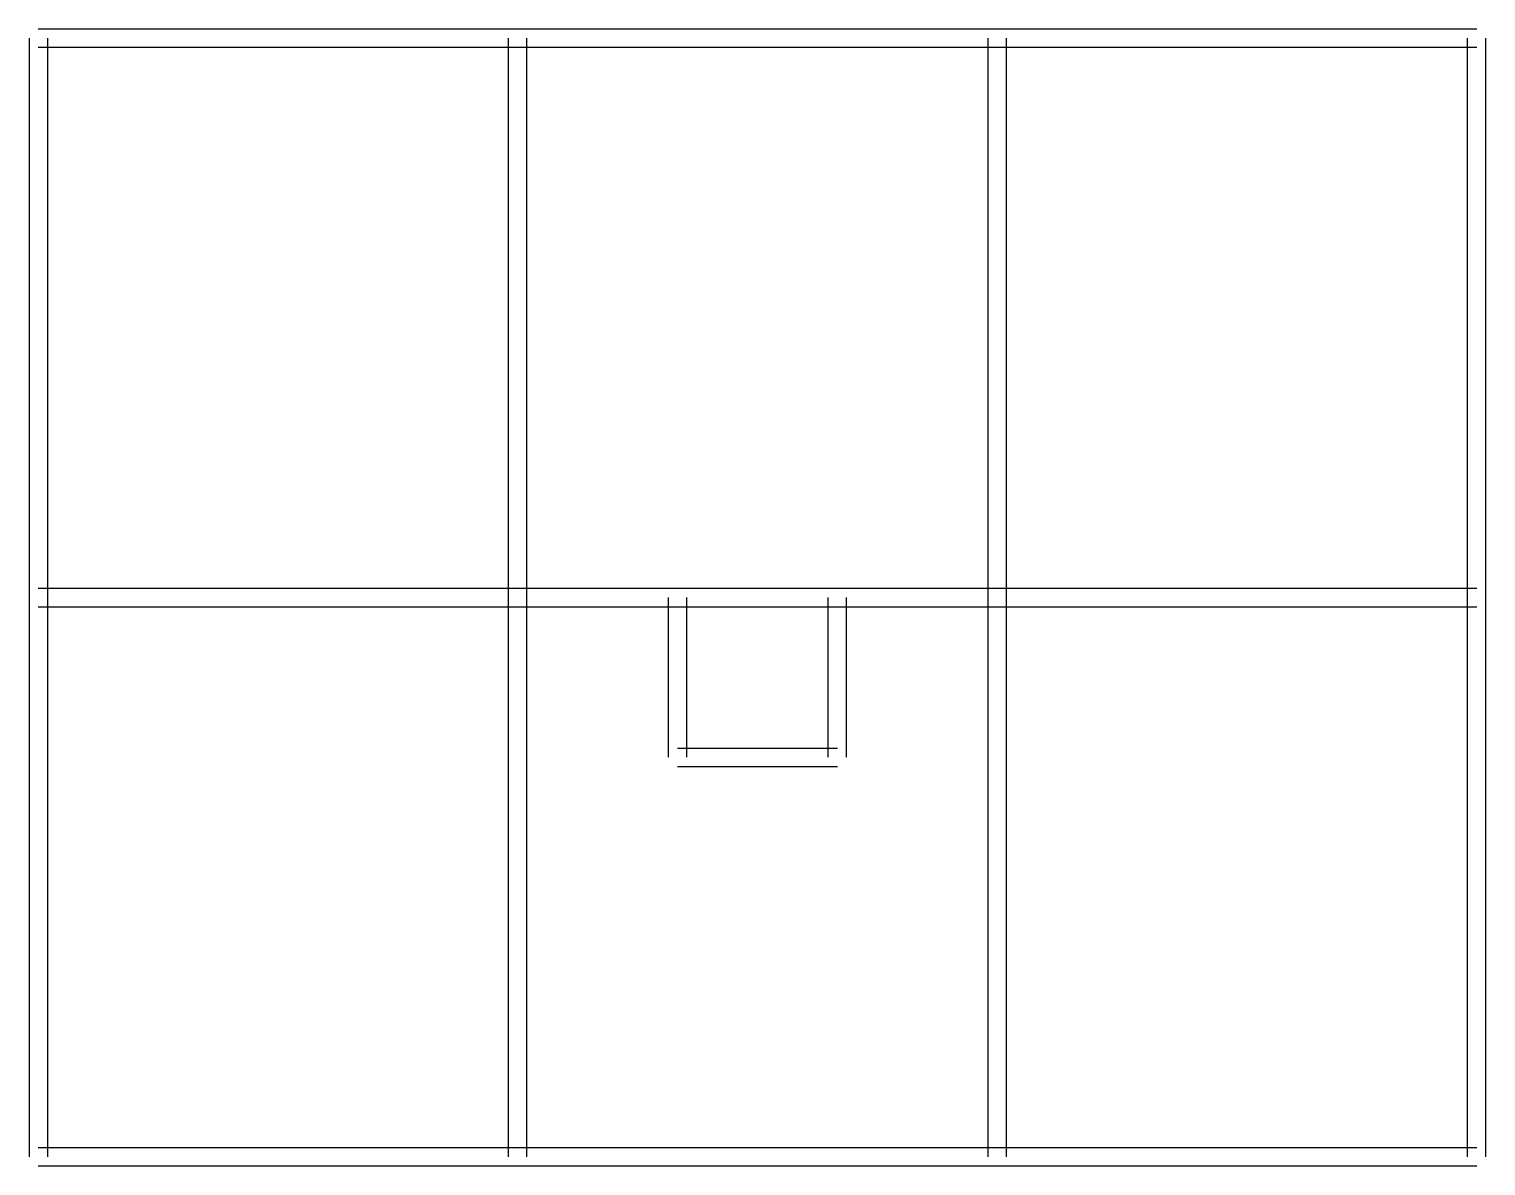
# Model space of a CAD drawing. Header units: metres. Extents: x -115 to 18115, y -115 to 14115.
import ezdxf

# ---------------------------------------------------------------- set-up
doc = ezdxf.new("R2010")
doc.units = ezdxf.units.M

msp = doc.modelspace()

# ---------------------------------------------------------------- linework, layer by layer
at = {"layer": 'WALL'}
for p, q in [((18000, 14115), (0, 14115)), ((-115, 14000), (-115, 0)), ((18000, 13885), (0, 13885)), ((115, 14000), (115, 0)), ((5885, 7000), (5885, 14000)), ((6115, 7000), (6115, 14000)), ((11885, 7000), (11885, 14000)), ((12115, 7000), (12115, 14000)), ((17885, 0), (17885, 14000)), ((18115, 0), (18115, 14000)), ((0, 7115), (18000, 7115)), ((5885, 0), (5885, 7000)), ((6115, 0), (6115, 7000)), ((7885, 5000), (7885, 7000)), ((8115, 5000), (8115, 7000)), ((9885, 5000), (9885, 7000)), ((10115, 5000), (10115, 7000)), ((11885, 0), (11885, 7000)), ((12115, 0), (12115, 7000)), ((0, 6885), (18000, 6885)), ((8000, 5115), (10000, 5115)), ((8000, 4885), (10000, 4885)), ((0, 115), (18000, 115)), ((0, -115), (18000, -115))]:
    msp.add_line(p, q, dxfattribs=at)

doc.saveas('drawing.dxf')
